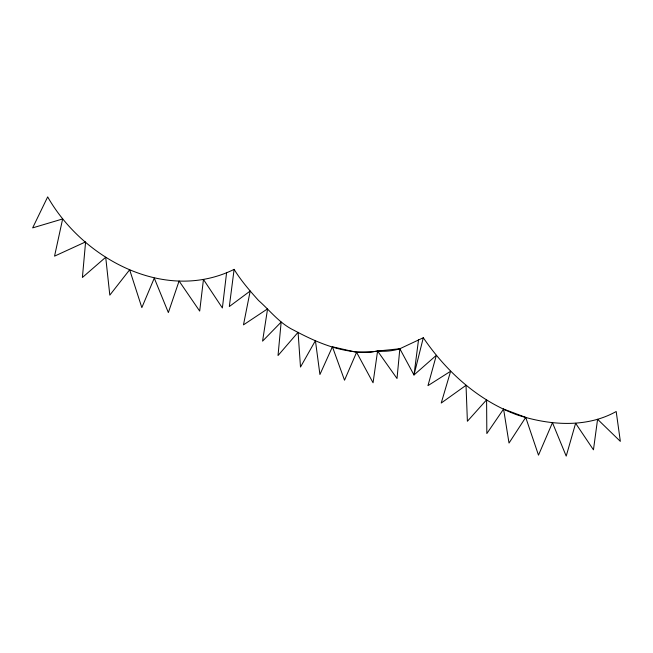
<?xml version="1.0" encoding="UTF-8"?>
<svg xmlns="http://www.w3.org/2000/svg" width="653" height="653" viewBox="0 0 653 653"><rect width="100%" height="100%" fill="white"/><g stroke="black" fill="none" stroke-linecap="round" stroke-linejoin="round"><path stroke-width="0.98" d="M234.117 269.371L229.317 306.543L250.197 291.018L243.479 324.859L267.575 308.853L262.571 341.152L281.157 322.084L278.023 355.534L298.086 332.271L300.494 367.059L315.423 340.646L319.921 374.52L332.426 346.784L356.595 352.326L370.7 352.147L377.581 351.045A97.558 74.189 74.4 0 0 399.84 348.751L413.986 374.985L436.335 355.314L427.968 385.645L450.635 371.247L441.224 403.048L466.022 385.311L467.393 421.267L486.591 399.832L486.836 433.559L503.585 409.064L525.714 417.381L538.496 455.157L552.462 422.695L566.208 456.112L575.62 423.283L593.455 449.827L597.585 419.283L620.35 441.371L616.187 411.512C585.986 428.45 548.651 425.217 516.825 414.786C478.102 400.411 446.309 371.549 423.307 337.732L399.84 348.751L397.016 378.511L377.581 351.045C348.033 355.909 319.341 343.902 293.858 330.214C279.574 323.398 270.13 310.697 258.555 300.486C249.724 290.667 241.039 280.659 234.117 269.371C165.217 303.335 82.98 259.021 47.677 196.888L32.65 227.881L62.647 218.959L54.55 256.139L85.6 241.896L82.4 277.484L105.713 257.249L109.81 295.148L129.653 269.779L141.84 307.612L154.279 278.121L168.36 312.567L179.085 281.019L199.687 311.089L203.458 279.468L222.379 307.979L226.624 272.432M418.524 339.805L413.986 374.985L423.307 337.732M525.714 417.381L509.014 443.06L503.585 409.064M399.84 348.751L377.581 351.045L373.059 382.789L356.595 352.326L344.523 380.209L332.426 346.784"/></g></svg>
